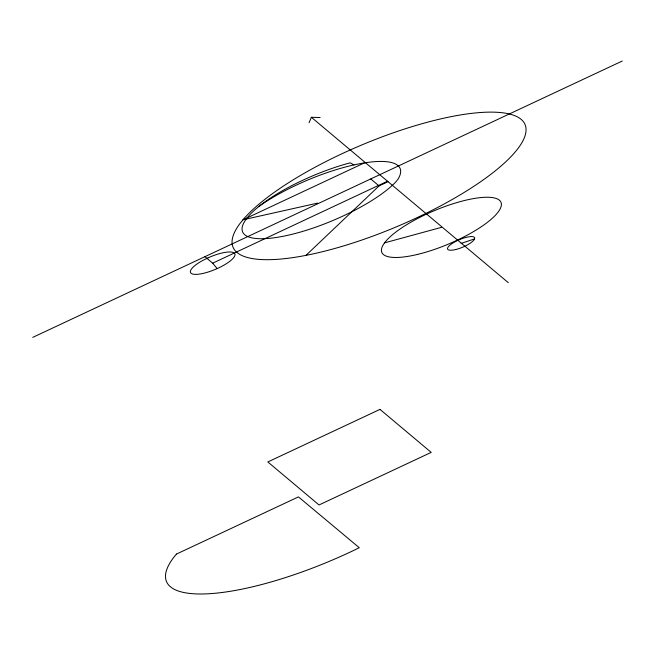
<?xml version="1.0" encoding="UTF-8"?>
<svg xmlns="http://www.w3.org/2000/svg" width="655" height="655" viewBox="0 0 655 655"><rect width="100%" height="100%" fill="white"/><g stroke="black" fill="none" stroke-linecap="round" stroke-linejoin="round"><path stroke-width="0.98" d="M309.086 122.706L311.362 117.278L320.131 117.532M305.975 255.368L379.048 185.914L388.055 181.689M259.069 206.333L261.566 204.581A89.44 25.103 -22.8 0 1 360.79 163.521A89.44 25.103 -22.8 0 1 397.79 179.544L395.333 182.442A87.32 24.505 -22.8 0 1 353.16 211.09L348.165 213.579A87.32 24.505 -22.8 0 1 266.937 238.535A87.32 24.505 -22.8 0 1 245.093 220.678L246.698 218.418A87.32 24.505 -22.8 0 1 256.302 208.609L259.445 206.014A87.32 24.505 -22.8 0 1 350.155 162.825L353.921 164.929M365.015 162.596L242.964 219.81L317.642 203.107M32.75 337.382L622.25 61.038M204.925 256.67L212.678 263.179L387.506 181.222M461.12 243.406L474.572 238.919M384.526 242.874L441.404 227.367M311.362 117.278L508.288 282.657M370.746 178.938L379.048 185.914M212.678 263.179L217.165 268.591M243.349 219.335L240.066 223.396A158.354 44.442 -22.8 0 0 236.046 251.618L238.469 253.591A158.354 44.442 -22.8 0 0 460.801 194.478A158.354 44.442 -22.8 0 0 472.37 113.274A158.354 44.442 -22.8 0 0 243.349 219.335M176.391 554.105L173.501 557.692A158.354 44.442 -22.8 0 0 165.502 575.499L165.633 578.455A158.354 44.442 -22.8 0 0 169.473 585.914L171.897 587.887A158.354 44.442 -22.8 0 0 355.428 549.594L359.259 547.703L298.443 496.891L176.391 554.105M208.192 257.767L202.682 260.494A24.055 6.755 -22.8 0 0 191.915 273.782A24.055 6.755 -22.8 0 0 219.057 267.715A24.055 6.755 -22.8 0 0 234.555 253.362L232.648 252.298A24.055 6.755 -22.8 0 0 208.192 257.767M379.99 409.383L267.829 461.955L319.034 504.964L431.195 452.384L379.99 409.383M417.644 254.386A64.632 18.143 -22.8 0 0 500.993 202.338A64.632 18.143 -22.8 0 0 405.584 225.369A64.632 18.143 -22.8 0 0 417.644 254.386M455.708 249.539A14.647 4.11 -22.8 0 0 474.629 237.74A14.647 4.11 -22.8 0 0 453.023 242.94A14.647 4.11 -22.8 0 0 455.708 249.539"/></g></svg>
